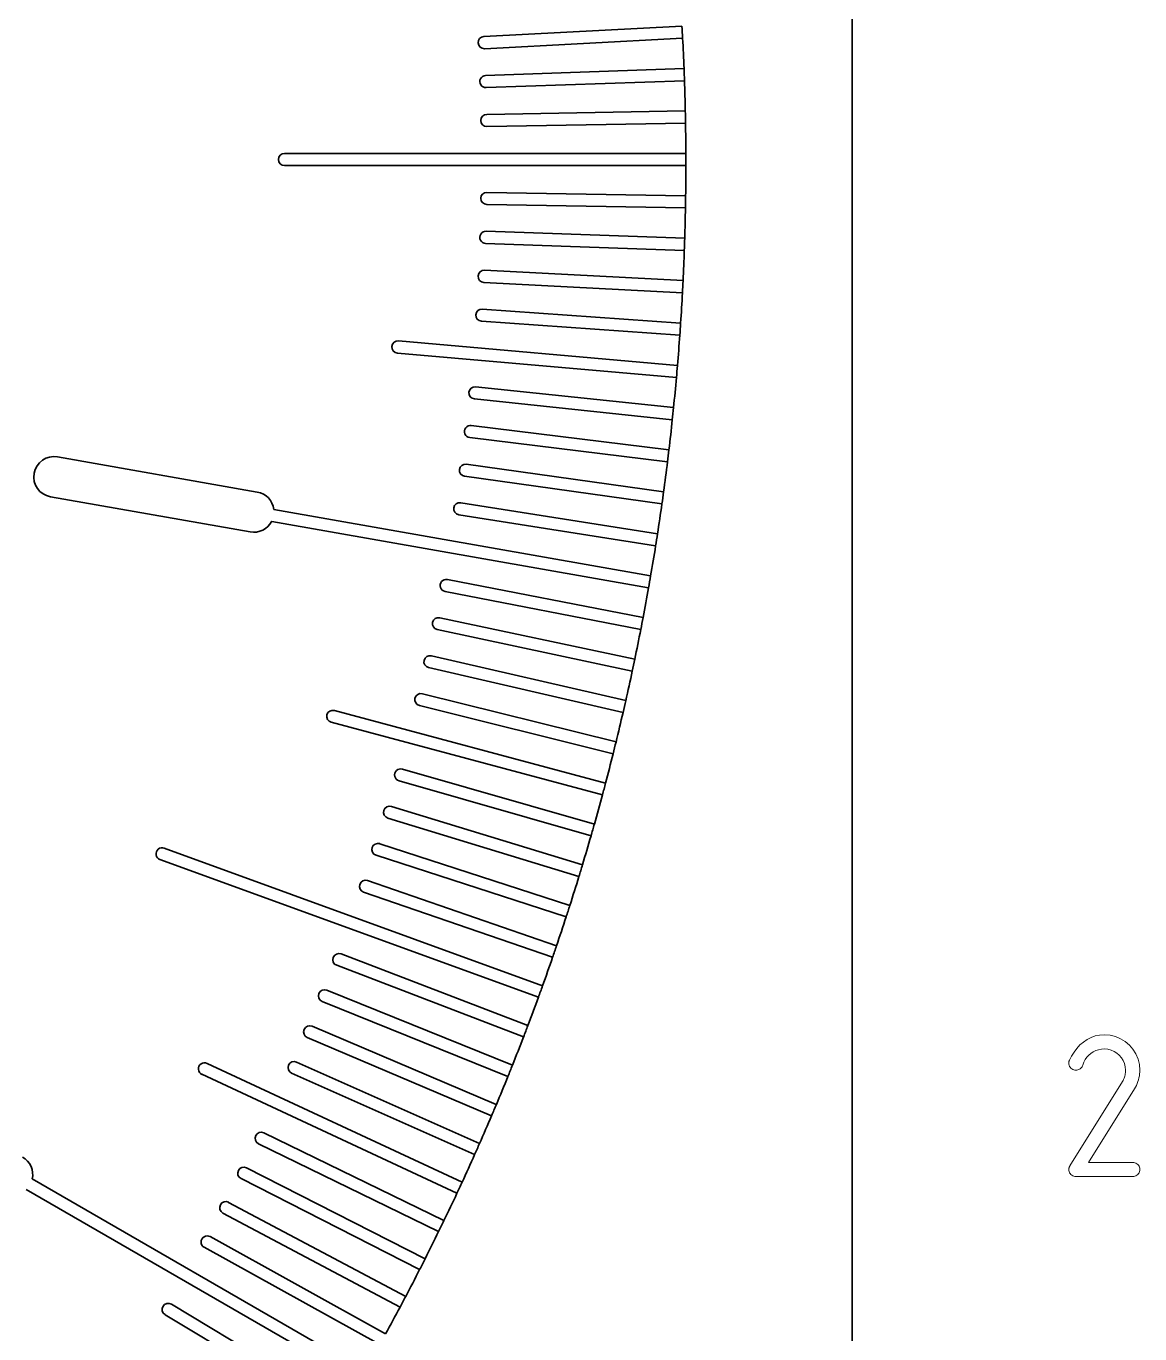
# Model space of a CAD drawing. Extents: x 0 to 297, y 0 to 210.
# Drawn here: x 266.63 to 294.1, y 69.62 to 101.89 of the extents above; entities that cross this region are included whole.
import ezdxf

# ---------------------------------------------------------------- set-up
doc = ezdxf.new("R2010")
doc.units = 0

msp = doc.modelspace()

# ---------------------------------------------------------------- linework, layer by layer
at = {"color": 7, "lineweight": 35}
for p, q in [((287, 10), (287, 200)), ((287, 70), (287, 10))]:
    msp.add_line(p, q, dxfattribs=at)
at = {"color": 7, "lineweight": 35, "ltscale": 0.122356}
msp.add_line((282.805, 101.89), (277.917, 101.634), dxfattribs=at)
at = {"color": 7, "lineweight": 35, "ltscale": 0.122368}
msp.add_line((277.933, 101.334), (282.821, 101.591), dxfattribs=at)
at = {"color": 7, "lineweight": 35, "ltscale": 0.1224}
msp.add_line((282.855, 100.844), (277.962, 100.673), dxfattribs=at)
at = {"color": 7, "lineweight": 35, "ltscale": 0.122412}
msp.add_line((277.972, 100.374), (282.866, 100.544), dxfattribs=at)
at = {"color": 7, "lineweight": 35, "ltscale": 0.122444}
msp.add_line((282.887, 99.798), (277.99, 99.712), dxfattribs=at)
at = {"color": 7, "lineweight": 35, "ltscale": 0.122456}
msp.add_line((277.995, 99.412), (282.892, 99.498), dxfattribs=at)
at = {"color": 7, "lineweight": 35, "ltscale": 0.247487}
msp.add_line((282.9, 98.75), (273.001, 98.75), dxfattribs=at)
at = {"color": 7, "lineweight": 35, "ltscale": 0.247499}
msp.add_line((273.001, 98.45), (282.901, 98.45), dxfattribs=at)
at = {"color": 7, "lineweight": 35, "ltscale": 0.122531}
msp.add_line((282.895, 97.703), (277.995, 97.789), dxfattribs=at)
at = {"color": 7, "lineweight": 35, "ltscale": 0.122543}
msp.add_line((277.99, 97.489), (282.891, 97.403), dxfattribs=at)
at = {"color": 7, "lineweight": 35, "ltscale": 0.122574}
msp.add_line((282.872, 96.656), (277.972, 96.827), dxfattribs=at)
at = {"color": 7, "lineweight": 35, "ltscale": 0.122587}
msp.add_line((277.962, 96.528), (282.862, 96.356), dxfattribs=at)
at = {"color": 7, "lineweight": 35, "ltscale": 0.122618}
msp.add_line((282.831, 95.61), (277.933, 95.867), dxfattribs=at)
at = {"color": 7, "lineweight": 35, "ltscale": 0.122631}
msp.add_line((277.917, 95.567), (282.816, 95.31), dxfattribs=at)
at = {"color": 7, "lineweight": 35, "ltscale": 0.122662}
msp.add_line((282.771, 94.564), (277.877, 94.907), dxfattribs=at)
at = {"color": 7, "lineweight": 35, "ltscale": 0.122674}
msp.add_line((277.856, 94.607), (282.751, 94.265), dxfattribs=at)
at = {"color": 7, "lineweight": 35, "ltscale": 0.172705}
msp.add_line((282.694, 93.52), (275.812, 94.122), dxfattribs=at)
at = {"color": 7, "lineweight": 35, "ltscale": 0.172718}
msp.add_line((275.786, 93.823), (282.668, 93.221), dxfattribs=at)
at = {"color": 7, "lineweight": 35, "ltscale": 0.122748}
msp.add_line((282.598, 92.477), (277.715, 92.99), dxfattribs=at)
at = {"color": 7, "lineweight": 35, "ltscale": 0.122761}
msp.add_line((277.683, 92.692), (282.567, 92.179), dxfattribs=at)
at = {"color": 7, "lineweight": 35, "ltscale": 0.122792}
msp.add_line((282.483, 91.436), (277.608, 92.034), dxfattribs=at)
at = {"color": 7, "lineweight": 35, "ltscale": 0.122804}
msp.add_line((277.572, 91.737), (282.447, 91.138), dxfattribs=at)
at = {"color": 7, "lineweight": 35, "ltscale": 0.125}
for p, q in [((272.326, 90.393), (267.402, 91.261)), ((267.229, 90.277), (272.153, 89.408))]:
    msp.add_line(p, q, dxfattribs=at)
at = {"color": 7, "lineweight": 35, "ltscale": 0.122835}
msp.add_line((282.351, 90.397), (277.485, 91.081), dxfattribs=at)
at = {"color": 7, "lineweight": 35, "ltscale": 0.122847}
msp.add_line((277.444, 90.784), (282.31, 90.1), dxfattribs=at)
at = {"color": 7, "lineweight": 35, "ltscale": 0.122878}
msp.add_line((282.2, 89.36), (277.346, 90.129), dxfattribs=at)
at = {"color": 7, "lineweight": 35, "ltscale": 0.235997}
msp.add_line((282.032, 88.326), (272.735, 89.966), dxfattribs=at)
at = {"color": 7, "lineweight": 35, "ltscale": 0.122891}
msp.add_line((277.299, 89.833), (282.154, 89.064), dxfattribs=at)
at = {"color": 7, "lineweight": 35, "ltscale": 0.23601}
msp.add_line((272.683, 89.67), (281.98, 88.031), dxfattribs=at)
at = {"color": 7, "lineweight": 35, "ltscale": 0.122965}
msp.add_line((281.845, 87.296), (277.017, 88.234), dxfattribs=at)
at = {"color": 7, "lineweight": 35, "ltscale": 0.122976}
msp.add_line((276.96, 87.94), (281.788, 87.001), dxfattribs=at)
at = {"color": 7, "lineweight": 35, "ltscale": 0.123007}
msp.add_line((281.641, 86.268), (276.828, 87.291), dxfattribs=at)
at = {"color": 7, "lineweight": 35, "ltscale": 0.123019}
msp.add_line((276.765, 86.998), (281.579, 85.975), dxfattribs=at)
at = {"color": 7, "lineweight": 35, "ltscale": 0.12305}
msp.add_line((281.418, 85.245), (276.622, 86.352), dxfattribs=at)
at = {"color": 7, "lineweight": 35, "ltscale": 0.123061}
msp.add_line((276.555, 86.06), (281.351, 84.952), dxfattribs=at)
at = {"color": 7, "lineweight": 35, "ltscale": 0.123092}
msp.add_line((281.178, 84.225), (276.4, 85.416), dxfattribs=at)
at = {"color": 7, "lineweight": 35, "ltscale": 0.173134}
msp.add_line((280.92, 83.21), (274.23, 85.002), dxfattribs=at)
at = {"color": 7, "lineweight": 35, "ltscale": 0.123104}
msp.add_line((276.328, 85.125), (281.106, 83.934), dxfattribs=at)
at = {"color": 7, "lineweight": 35, "ltscale": 0.173147}
msp.add_line((274.152, 84.712), (280.842, 82.92), dxfattribs=at)
at = {"color": 7, "lineweight": 35, "ltscale": 0.123189}
msp.add_line((275.825, 83.269), (280.561, 81.91), dxfattribs=at)
at = {"color": 7, "lineweight": 35, "ltscale": 0.123177}
msp.add_line((280.644, 82.199), (275.908, 83.557), dxfattribs=at)
at = {"color": 7, "lineweight": 35, "ltscale": 0.123219}
msp.add_line((280.35, 81.193), (275.637, 82.634), dxfattribs=at)
at = {"color": 7, "lineweight": 35, "ltscale": 0.123231}
msp.add_line((275.549, 82.347), (280.263, 80.906), dxfattribs=at)
at = {"color": 7, "lineweight": 35, "ltscale": 0.12326}
msp.add_line((280.039, 80.193), (275.35, 81.716), dxfattribs=at)
at = {"color": 7, "lineweight": 35, "ltscale": 0.248354}
msp.add_line((269.928, 81.324), (279.263, 77.927), dxfattribs=at)
at = {"color": 7, "lineweight": 35, "ltscale": 0.248342}
msp.add_line((279.365, 78.209), (270.031, 81.606), dxfattribs=at)
at = {"color": 7, "lineweight": 35, "ltscale": 0.123272}
msp.add_line((275.258, 81.431), (279.947, 79.907), dxfattribs=at)
at = {"color": 7, "lineweight": 35, "ltscale": 0.123302}
msp.add_line((279.711, 79.198), (275.048, 80.804), dxfattribs=at)
at = {"color": 7, "lineweight": 35, "ltscale": 0.123314}
msp.add_line((274.95, 80.52), (279.614, 78.914), dxfattribs=at)
at = {"color": 7, "lineweight": 35, "ltscale": 0.123384}
msp.add_line((279.002, 77.226), (274.395, 78.994), dxfattribs=at)
at = {"color": 7, "lineweight": 35, "ltscale": 0.123395}
msp.add_line((274.287, 78.714), (278.895, 76.946), dxfattribs=at)
at = {"color": 7, "lineweight": 35, "ltscale": 0.123424}
msp.add_line((278.622, 76.249), (274.045, 78.099), dxfattribs=at)
at = {"color": 7, "lineweight": 35, "ltscale": 0.123436}
msp.add_line((273.932, 77.821), (278.51, 75.971), dxfattribs=at)
at = {"color": 7, "lineweight": 35, "ltscale": 0.123465}
msp.add_line((278.225, 75.28), (273.679, 77.209), dxfattribs=at)
at = {"color": 7, "lineweight": 35, "ltscale": 0.123475}
msp.add_line((273.562, 76.933), (278.108, 75.003), dxfattribs=at)
at = {"color": 7, "lineweight": 35, "ltscale": 0.173545}
msp.add_line((277.38, 73.362), (271.089, 76.295), dxfattribs=at)
at = {"color": 7, "lineweight": 35, "ltscale": 0.123505}
msp.add_line((277.811, 74.317), (273.298, 76.326), dxfattribs=at)
at = {"color": 7, "lineweight": 35, "ltscale": 0.173556}
msp.add_line((270.962, 76.024), (277.254, 73.09), dxfattribs=at)
at = {"color": 7, "lineweight": 35, "ltscale": 0.123516}
msp.add_line((273.176, 76.052), (277.69, 74.043), dxfattribs=at)
at = {"color": 7, "lineweight": 35, "ltscale": 0.123584}
msp.add_line((276.933, 72.414), (272.49, 74.581), dxfattribs=at)
at = {"color": 7, "lineweight": 35, "ltscale": 0.123596}
msp.add_line((272.358, 74.311), (276.802, 72.144), dxfattribs=at)
at = {"color": 7, "lineweight": 35, "ltscale": 0.123623}
msp.add_line((276.469, 71.474), (272.063, 73.719), dxfattribs=at)
at = {"color": 7, "lineweight": 35, "ltscale": 0.236814}
msp.add_line((274.98, 68.706), (266.777, 73.442), dxfattribs=at)
at = {"color": 7, "lineweight": 35, "ltscale": 0.123634}
msp.add_line((271.927, 73.452), (276.333, 71.207), dxfattribs=at)
at = {"color": 7, "lineweight": 35, "ltscale": 0.236825}
msp.add_line((266.627, 73.182), (274.83, 68.446), dxfattribs=at)
at = {"color": 7, "lineweight": 35, "ltscale": 0.123662}
msp.add_line((275.989, 70.543), (271.621, 72.865), dxfattribs=at)
at = {"color": 7, "lineweight": 35, "ltscale": 0.123673}
msp.add_line((271.481, 72.6), (275.849, 70.278), dxfattribs=at)
at = {"color": 7, "lineweight": 35, "ltscale": 0.1237}
msp.add_line((275.493, 69.62), (271.165, 72.019), dxfattribs=at)
at = {"color": 7, "lineweight": 35, "ltscale": 0.123711}
msp.add_line((271.02, 71.756), (275.348, 69.357), dxfattribs=at)
at = {"color": 7, "lineweight": 35, "ltscale": 0.123777}
msp.add_line((274.452, 67.8), (270.208, 70.35), dxfattribs=at)
at = {"color": 7, "lineweight": 35, "ltscale": 0.123787}
msp.add_line((270.053, 70.093), (274.298, 67.543), dxfattribs=at)
at = {"color": 255, "lineweight": 13}
msp.add_lwpolyline([(293.968, 75.666), (293.993, 75.708), (294.015, 75.752), (294.035, 75.797), (294.052, 75.844), (294.067, 75.891), (294.079, 75.938), (294.088, 75.986), (294.095, 76.033), (294.099, 76.08), (294.1, 76.126), (294.088, 76.267), (294.055, 76.402), (294.001, 76.527), (293.93, 76.642), (293.842, 76.744), (293.739, 76.832), (293.625, 76.904), (293.499, 76.957), (293.365, 76.991), (293.224, 77.002), (293.109, 76.994), (292.999, 76.971), (292.896, 76.934), (292.798, 76.883), (292.707, 76.821), (292.622, 76.748), (292.546, 76.665), (292.476, 76.574), (292.415, 76.475), (292.362, 76.371), (292.359, 76.365), (292.357, 76.359), (292.355, 76.352), (292.353, 76.345), (292.351, 76.339), (292.35, 76.332), (292.349, 76.324), (292.348, 76.317), (292.348, 76.31), (292.348, 76.302), (292.35, 76.274), (292.356, 76.247), (292.367, 76.221), (292.381, 76.198), (292.399, 76.178), (292.419, 76.16), (292.443, 76.146), (292.468, 76.135), (292.495, 76.129), (292.524, 76.126), (292.548, 76.128), (292.571, 76.132), (292.593, 76.14), (292.613, 76.15), (292.631, 76.162), (292.648, 76.177), (292.663, 76.194), (292.676, 76.212), (292.687, 76.232), (292.695, 76.253), (292.72, 76.323), (292.753, 76.387), (292.793, 76.445), (292.84, 76.497), (292.893, 76.542), (292.952, 76.58), (293.015, 76.61), (293.081, 76.632), (293.151, 76.645), (293.224, 76.65), (293.309, 76.643), (293.389, 76.623), (293.464, 76.591), (293.533, 76.549), (293.594, 76.496), (293.646, 76.435), (293.689, 76.367), (293.721, 76.292), (293.741, 76.211), (293.748, 76.126), (293.747, 76.097), (293.745, 76.068), (293.741, 76.039), (293.736, 76.01), (293.729, 75.981), (293.721, 75.953), (293.712, 75.926), (293.701, 75.899), (293.688, 75.873), (293.674, 75.847), (292.377, 73.767), (292.373, 73.759), (292.368, 73.752), (292.364, 73.743), (292.36, 73.735), (292.357, 73.726), (292.354, 73.717), (292.351, 73.708), (292.349, 73.699), (292.348, 73.689), (292.348, 73.679), (292.35, 73.65), (292.356, 73.623), (292.367, 73.597), (292.381, 73.574), (292.399, 73.554), (292.419, 73.536), (292.443, 73.522), (292.468, 73.511), (292.495, 73.505), (292.524, 73.502), (293.924, 73.502), (293.953, 73.505), (293.98, 73.511), (294.005, 73.522), (294.028, 73.536), (294.049, 73.554), (294.066, 73.574), (294.08, 73.597), (294.091, 73.623), (294.098, 73.65), (294.1, 73.679), (294.098, 73.707), (294.091, 73.734), (294.08, 73.759), (294.066, 73.781), (294.049, 73.801), (294.028, 73.818), (294.005, 73.831), (293.98, 73.842), (293.953, 73.848), (293.924, 73.85), (292.837, 73.85)], close=True, dxfattribs=at)
at = {"color": 7, "lineweight": 35}
for centre, radius, start, end in [((222.901, 98.5), 60, 2.95212, 3.2386), ((277.925, 101.484), 0.15, 93, 273), ((222.901, 98.5), 60, 2.23867, 2.95212), ((222.901, 98.5), 60, 1.9522, 2.23867), ((277.967, 100.523), 0.15, 92, 272), ((222.901, 98.5), 60, 1.23872, 1.9522), ((222.901, 98.5), 60, 0.95224, 1.23872), ((277.992, 99.562), 0.15, 91, 271), ((222.901, 98.5), 60, 0.23873, 0.95224), ((273.001, 98.6), 0.15, 90, 270), ((222.901, 98.5), 60, 359.95225, 0.23873), ((222.901, 98.5), 60, 359.23872, 359.95225), ((277.992, 97.639), 0.15, 89, 269), ((222.901, 98.5), 60, 358.95224, 359.23872), ((222.901, 98.5), 60, 358.23867, 358.95224), ((277.967, 96.678), 0.15, 88, 268), ((222.901, 98.5), 60, 357.9522, 358.23867), ((222.901, 98.5), 60, 357.2386, 357.9522), ((277.925, 95.717), 0.15, 87, 267), ((222.901, 98.5), 60, 356.95212, 357.2386), ((222.901, 98.5), 60, 356.2385, 356.95212), ((277.866, 94.757), 0.15, 86, 266), ((222.901, 98.5), 60, 355.95202, 356.2385), ((222.901, 98.5), 60, 355.23837, 355.95202), ((275.799, 93.973), 0.15, 85, 265), ((222.901, 98.5), 60, 354.95189, 355.23837), ((277.699, 92.841), 0.15, 84, 264), ((222.901, 98.5), 60, 354.23821, 354.95189), ((222.901, 98.5), 60, 353.95173, 354.23821), ((277.59, 91.885), 0.15, 83, 263), ((222.901, 98.5), 60, 353.23802, 353.95173), ((222.901, 98.5), 60, 352.95154, 353.23802), ((267.315, 90.769), 0.5, 80, 260), ((277.464, 90.932), 0.15, 82, 262), ((222.901, 98.5), 60, 352.2378, 352.95154), ((272.24, 89.901), 0.5, 7.4576, 80), ((222.901, 98.5), 60, 351.95132, 352.2378), ((277.322, 89.981), 0.15, 81, 261), ((222.901, 98.5), 60, 351.23756, 351.95132), ((272.24, 89.901), 0.5, 260, 332.5424), ((222.901, 98.5), 60, 350.95108, 351.23756), ((222.901, 98.5), 60, 350.23728, 350.95108), ((276.988, 88.087), 0.15, 79, 259), ((222.901, 98.5), 60, 349.9508, 350.23728), ((222.901, 98.5), 60, 349.23698, 349.9508), ((276.797, 87.145), 0.15, 78, 258), ((222.901, 98.5), 60, 348.9505, 349.23698), ((222.901, 98.5), 60, 348.23665, 348.9505), ((276.588, 86.206), 0.15, 77, 257), ((222.901, 98.5), 60, 347.95017, 348.23665), ((222.901, 98.5), 60, 347.23629, 347.95017), ((276.364, 85.271), 0.15, 76, 256), ((222.901, 98.5), 60, 346.94981, 347.23629), ((274.191, 84.857), 0.15, 75, 255), ((222.901, 98.5), 60, 346.2359, 346.94981), ((222.901, 98.5), 60, 345.23548, 345.94942), ((222.901, 98.5), 60, 345.94942, 346.2359), ((275.866, 83.413), 0.15, 74, 254), ((222.901, 98.5), 60, 344.949, 345.23548), ((275.593, 82.491), 0.15, 73, 253), ((222.901, 98.5), 60, 344.23503, 344.949), ((222.901, 98.5), 60, 343.94856, 344.23503), ((275.304, 81.574), 0.15, 72, 252), ((222.901, 98.5), 60, 343.23456, 343.94856), ((269.979, 81.465), 0.15, 70, 250), ((222.901, 98.5), 60, 342.94808, 343.23456), ((274.999, 80.662), 0.15, 71, 251), ((222.901, 98.5), 60, 342.23406, 342.94808), ((222.901, 98.5), 60, 341.94758, 342.23406), ((222.901, 98.5), 60, 341.23353, 341.94758), ((222.901, 98.5), 60, 340.94705, 341.23353), ((274.341, 78.854), 0.15, 69, 249), ((222.901, 98.5), 60, 340.23297, 340.94705), ((273.988, 77.96), 0.15, 68, 248), ((222.901, 98.5), 60, 339.94649, 340.23297), ((222.901, 98.5), 60, 339.23239, 339.94649), ((273.62, 77.071), 0.15, 67, 247), ((222.901, 98.5), 60, 338.94591, 339.23239), ((222.901, 98.5), 60, 338.23178, 338.94591), ((271.026, 76.159), 0.15, 65, 245), ((273.237, 76.189), 0.15, 66, 246), ((222.901, 98.5), 60, 337.9453, 338.23178), ((222.901, 98.5), 60, 337.23114, 337.9453), ((222.901, 98.5), 60, 336.94466, 337.23114), ((222.901, 98.5), 60, 336.23048, 336.94466), ((272.424, 74.446), 0.15, 64, 244), ((222.901, 98.5), 60, 335.944, 336.23048), ((266.289, 73.55), 0.5, 347.4576, 60), ((222.901, 98.5), 60, 335.22979, 335.944), ((271.995, 73.586), 0.15, 63, 243), ((222.901, 98.5), 60, 334.94331, 335.22979), ((222.901, 98.5), 60, 334.22907, 334.94331), ((271.551, 72.733), 0.15, 62, 242), ((222.901, 98.5), 60, 333.94259, 334.22907), ((271.092, 71.887), 0.15, 61, 241), ((222.901, 98.5), 60, 333.22832, 333.94259), ((222.901, 98.5), 60, 332.94185, 333.22832), ((222.901, 98.5), 60, 332.22756, 332.94185), ((270.131, 70.222), 0.15, 59, 239), ((222.901, 98.5), 60, 331.94108, 332.22756), ((222.901, 98.5), 60, 331.22676, 331.94108)]:
    msp.add_arc(centre, radius, start, end, dxfattribs=at)

doc.saveas('drawing.dxf')
